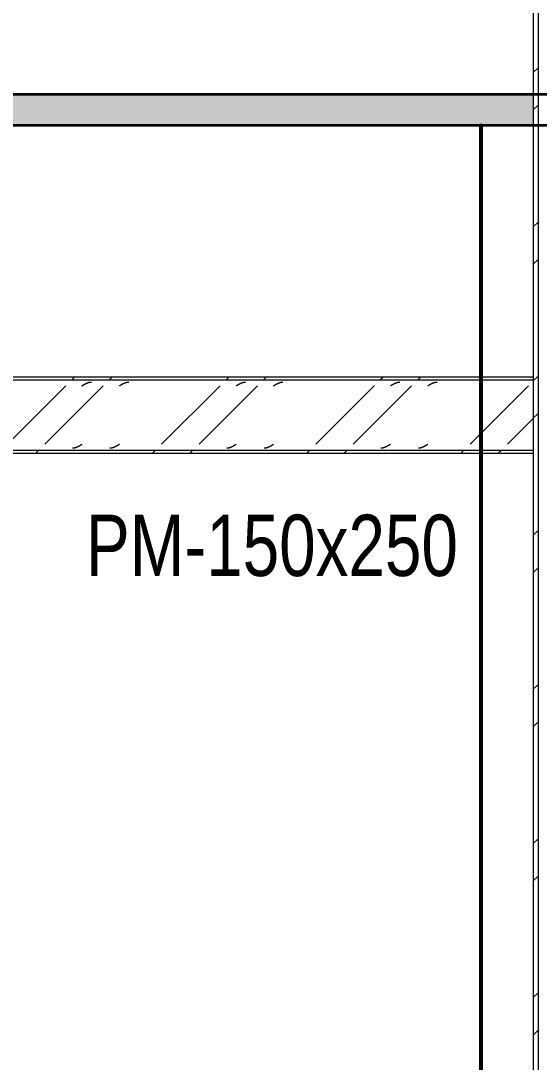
# Model space of a CAD drawing. Header units: centimetres. Extents: x -6111 to 13767, y -285 to 1600.
# Drawn here: x -4945.2 to -4776.2, y 330.4 to 670.1 of the extents above; entities that cross this region are included whole.
import ezdxf

# ---------------------------------------------------------------- set-up
doc = ezdxf.new("R2010")
doc.units = ezdxf.units.CM
for name, color, linetype, lineweight in [('A-FLOR', 7, 'Continuous', 9), ('A-FLOR-PATT', 7, 'Continuous', 35), ('A-WALL', 7, 'Continuous', 9), ('A-WALL-PATT', 7, 'Continuous', 35), ('S-BEAM', 7, 'Continuous', 9), ('S-COLS', 7, 'Continuous', 9), ('S-COLS-IDEN', 7, 'Continuous', 9)]:
    doc.layers.add(name, color=color, linetype=linetype, lineweight=lineweight)
doc.styles.add('Century Gothic_2', font='GOTHIC.TTF', dxfattribs={"width": 0.8, "height": 20})
pattern_1 = [(45, (0, 0), (-25.14472, 25.14472), []), (45, (0, 38.1), (-25.14472, 25.14472), [])]

# ---------------------------------------------------------------- blocks, each defined once
blk = doc.blocks.new('PQ_RVR_ARQ-01_ZZ_ZZ_MO_T_A_rvt-1-Elevación Eje 1')
at = {"layer": 'A-FLOR-PATT', "lineweight": 9, "true_color": 0xeaeaea}
h = blk.add_hatch(color=254, dxfattribs=at)
h.paths.add_polyline_path([(-5133.84, 636.02), (-4778.08, 636.02), (-4778.08, 646.02), (-5426.34, 646.02), (-5426.34, 636.02), (-5374.6, 636.02)])
h.paths.add_polyline_path([(-5451.34, 636.02), (-5451.34, 646.02), (-5476.46, 646.02), (-5476.46, 636.02)])
h.paths.add_polyline_path([(-4677.56, 636.02), (-4677.56, 646.02), (-4753.08, 646.02), (-4753.08, 636.02)])
at = {"layer": 'A-WALL-PATT', "lineweight": 9, "true_color": 0xeaeaea}
h = blk.add_hatch(color=254, dxfattribs=at)
h.paths.add_polyline_path([(-4794.89, -35), (-4794.89, 529), (-4795.39, 529), (-4795.39, -35)])
h.paths.add_polyline_path([(-4795.39, 554), (-4794.89, 554), (-4794.89, 636.02), (-4795.39, 636.02)])
at = {"layer": 'A-FLOR', "color": 254, "lineweight": 35, "true_color": 0xcccccc}
for p, q in [((-4677.56, 646.02), (-5476.46, 646.02)), ((-5476.46, 636.02), (-4677.56, 636.02))]:
    blk.add_line(p, q, dxfattribs=at)
at = {"layer": 'A-WALL', "color": 254, "lineweight": 35, "true_color": 0xcccccc}
for p, q in [((-4795.39, 636.02), (-4795.39, -35)), ((-4794.89, 636.02), (-4795.39, 636.02)), ((-4794.89, -35), (-4794.89, 636.02))]:
    blk.add_line(p, q, dxfattribs=at)
blk = doc.blocks.new('FP_5-Elevación Eje 1')
at = {"layer": 'S-BEAM', "color": 9, "true_color": 0xc0c0c0}
for p, q in [((-4925.26, 551.02), (-4925.21, 551.05)), ((-4925.21, 551.05), (-4925.17, 551.08)), ((-4925.17, 551.08), (-4925.12, 551.11)), ((-4925.12, 551.11), (-4925.07, 551.14)), ((-4925.07, 551.14), (-4925.02, 551.17)), ((-4925.02, 551.17), (-4924.97, 551.2)), ((-4924.97, 551.2), (-4924.92, 551.23)), ((-4924.92, 551.23), (-4924.87, 551.26)), ((-4924.87, 551.26), (-4924.83, 551.29)), ((-4924.83, 551.29), (-4924.78, 551.32)), ((-4924.78, 551.32), (-4924.73, 551.35)), ((-4924.73, 551.35), (-4924.68, 551.38)), ((-4924.68, 551.38), (-4924.63, 551.41)), ((-4924.63, 551.41), (-4924.58, 551.43)), ((-4924.58, 551.43), (-4924.53, 551.46)), ((-4924.53, 551.46), (-4924.49, 551.49)), ((-4924.49, 551.49), (-4924.44, 551.52)), ((-4924.44, 551.52), (-4924.39, 551.55)), ((-4924.39, 551.55), (-4924.34, 551.57)), ((-4924.34, 551.57), (-4924.29, 551.6)), ((-4924.29, 551.6), (-4924.24, 551.63)), ((-4924.24, 551.63), (-4924.19, 551.65)), ((-4924.19, 551.65), (-4924.15, 551.68)), ((-4924.15, 551.68), (-4924.1, 551.7)), ((-4924.1, 551.7), (-4924.05, 551.73)), ((-4924.05, 551.73), (-4924, 551.75)), ((-4924, 551.75), (-4923.95, 551.78)), ((-4923.95, 551.78), (-4923.9, 551.8)), ((-4923.9, 551.8), (-4923.85, 551.82)), ((-4923.85, 551.82), (-4923.81, 551.85)), ((-4923.81, 551.85), (-4923.76, 551.87)), ((-4923.76, 551.87), (-4923.71, 551.89)), ((-4923.71, 551.89), (-4923.66, 551.91)), ((-4923.66, 551.91), (-4923.61, 551.93)), ((-4923.61, 551.93), (-4923.56, 551.95)), ((-4923.56, 551.95), (-4923.51, 551.97)), ((-4923.51, 551.97), (-4923.47, 551.99)), ((-4923.47, 551.99), (-4923.42, 552.01)), ((-4923.42, 552.01), (-4923.37, 552.02)), ((-4923.37, 552.02), (-4923.32, 552.04)), ((-4923.32, 552.04), (-4923.27, 552.06)), ((-4923.27, 552.06), (-4923.22, 552.07)), ((-4923.22, 552.07), (-4923.17, 552.09)), ((-4923.17, 552.09), (-4923.13, 552.1)), ((-4923.13, 552.1), (-4923.08, 552.12)), ((-4923.08, 552.12), (-4923.03, 552.13)), ((-4923.03, 552.13), (-4922.98, 552.14)), ((-4922.98, 552.14), (-4922.93, 552.16)), ((-4922.93, 552.16), (-4922.88, 552.17)), ((-4922.88, 552.17), (-4922.83, 552.18)), ((-4922.83, 552.18), (-4922.78, 552.19)), ((-4922.78, 552.19), (-4922.74, 552.2)), ((-4922.74, 552.2), (-4922.69, 552.2)), ((-4922.69, 552.2), (-4922.64, 552.21)), ((-4922.64, 552.21), (-4922.59, 552.22)), ((-4922.59, 552.22), (-4922.54, 552.22)), ((-4922.54, 552.22), (-4922.49, 552.23)), ((-4922.49, 552.23), (-4922.44, 552.24)), ((-4922.44, 552.24), (-4922.4, 552.24)), ((-4922.4, 552.24), (-4922.35, 552.24)), ((-4922.35, 552.24), (-4922.3, 552.25)), ((-4922.3, 552.25), (-4922.25, 552.25)), ((-4922.25, 552.25), (-4922.2, 552.25)), ((-4913.07, 551.02), (-4913.03, 551.05)), ((-4913.03, 551.05), (-4912.98, 551.08)), ((-4912.98, 551.08), (-4912.93, 551.11)), ((-4912.93, 551.11), (-4912.88, 551.14)), ((-4912.88, 551.14), (-4912.83, 551.17)), ((-4912.83, 551.17), (-4912.78, 551.2)), ((-4912.78, 551.2), (-4912.73, 551.23)), ((-4912.73, 551.23), (-4912.69, 551.26)), ((-4912.69, 551.26), (-4912.64, 551.29)), ((-4912.64, 551.29), (-4912.59, 551.32)), ((-4912.59, 551.32), (-4912.54, 551.35)), ((-4912.54, 551.35), (-4912.49, 551.38)), ((-4912.49, 551.38), (-4912.44, 551.41)), ((-4912.44, 551.41), (-4912.39, 551.43)), ((-4912.39, 551.43), (-4912.34, 551.46)), ((-4912.34, 551.46), (-4912.3, 551.49)), ((-4912.3, 551.49), (-4912.25, 551.52)), ((-4912.25, 551.52), (-4912.2, 551.55)), ((-4912.2, 551.55), (-4912.15, 551.57)), ((-4912.15, 551.57), (-4912.1, 551.6)), ((-4912.1, 551.6), (-4912.05, 551.63)), ((-4912.05, 551.63), (-4912, 551.65)), ((-4912, 551.65), (-4911.96, 551.68)), ((-4911.96, 551.68), (-4911.91, 551.7)), ((-4911.91, 551.7), (-4911.86, 551.73)), ((-4911.86, 551.73), (-4911.81, 551.75)), ((-4911.81, 551.75), (-4911.76, 551.78)), ((-4911.76, 551.78), (-4911.71, 551.8)), ((-4911.71, 551.8), (-4911.66, 551.82)), ((-4911.66, 551.82), (-4911.62, 551.85)), ((-4911.62, 551.85), (-4911.57, 551.87)), ((-4911.57, 551.87), (-4911.52, 551.89)), ((-4911.52, 551.89), (-4911.47, 551.91)), ((-4911.47, 551.91), (-4911.42, 551.93)), ((-4911.42, 551.93), (-4911.37, 551.95)), ((-4911.37, 551.95), (-4911.32, 551.97)), ((-4911.32, 551.97), (-4911.28, 551.99)), ((-4911.28, 551.99), (-4911.23, 552.01)), ((-4911.23, 552.01), (-4911.18, 552.02)), ((-4911.18, 552.02), (-4911.13, 552.04)), ((-4911.13, 552.04), (-4911.08, 552.06)), ((-4911.08, 552.06), (-4911.03, 552.07)), ((-4911.03, 552.07), (-4910.98, 552.09)), ((-4910.98, 552.09), (-4910.94, 552.1)), ((-4910.94, 552.1), (-4910.89, 552.12)), ((-4910.89, 552.12), (-4910.84, 552.13)), ((-4910.84, 552.13), (-4910.79, 552.14)), ((-4910.79, 552.14), (-4910.74, 552.16)), ((-4910.74, 552.16), (-4910.69, 552.17)), ((-4910.69, 552.17), (-4910.64, 552.18)), ((-4910.64, 552.18), (-4910.6, 552.19)), ((-4910.6, 552.19), (-4910.55, 552.2)), ((-4910.55, 552.2), (-4910.5, 552.2)), ((-4910.5, 552.2), (-4910.45, 552.21)), ((-4910.45, 552.21), (-4910.4, 552.22)), ((-4910.4, 552.22), (-4910.35, 552.22)), ((-4910.35, 552.22), (-4910.3, 552.23)), ((-4910.3, 552.23), (-4910.26, 552.24)), ((-4910.26, 552.24), (-4910.21, 552.24)), ((-4910.21, 552.24), (-4910.16, 552.24)), ((-4910.16, 552.24), (-4910.11, 552.25)), ((-4910.11, 552.25), (-4910.06, 552.25)), ((-4910.06, 552.25), (-4910.01, 552.25)), ((-4874.97, 551.02), (-4874.93, 551.05)), ((-4874.93, 551.05), (-4874.88, 551.08)), ((-4874.88, 551.08), (-4874.83, 551.11)), ((-4874.83, 551.11), (-4874.78, 551.14)), ((-4874.78, 551.14), (-4874.73, 551.17)), ((-4874.73, 551.17), (-4874.68, 551.2)), ((-4874.68, 551.2), (-4874.63, 551.23)), ((-4874.63, 551.23), (-4874.59, 551.26)), ((-4874.59, 551.26), (-4874.54, 551.29)), ((-4874.54, 551.29), (-4874.49, 551.32)), ((-4874.49, 551.32), (-4874.44, 551.35)), ((-4874.44, 551.35), (-4874.39, 551.38)), ((-4874.39, 551.38), (-4874.34, 551.41)), ((-4874.34, 551.41), (-4874.29, 551.43)), ((-4874.29, 551.43), (-4874.24, 551.46)), ((-4874.24, 551.46), (-4874.2, 551.49)), ((-4874.2, 551.49), (-4874.15, 551.52)), ((-4874.15, 551.52), (-4874.1, 551.55)), ((-4874.1, 551.55), (-4874.05, 551.57)), ((-4874.05, 551.57), (-4874, 551.6)), ((-4874, 551.6), (-4873.95, 551.63)), ((-4873.95, 551.63), (-4873.9, 551.65)), ((-4873.9, 551.65), (-4873.86, 551.68)), ((-4873.86, 551.68), (-4873.81, 551.7)), ((-4873.81, 551.7), (-4873.76, 551.73)), ((-4873.76, 551.73), (-4873.71, 551.75)), ((-4873.71, 551.75), (-4873.66, 551.78)), ((-4873.66, 551.78), (-4873.61, 551.8)), ((-4873.61, 551.8), (-4873.56, 551.82)), ((-4873.56, 551.82), (-4873.52, 551.85)), ((-4873.52, 551.85), (-4873.47, 551.87)), ((-4873.47, 551.87), (-4873.42, 551.89)), ((-4873.42, 551.89), (-4873.37, 551.91)), ((-4873.37, 551.91), (-4873.32, 551.93)), ((-4873.32, 551.93), (-4873.27, 551.95)), ((-4873.27, 551.95), (-4873.22, 551.97)), ((-4873.22, 551.97), (-4873.18, 551.99)), ((-4873.18, 551.99), (-4873.13, 552.01)), ((-4873.13, 552.01), (-4873.08, 552.02)), ((-4873.08, 552.02), (-4873.03, 552.04)), ((-4873.03, 552.04), (-4872.98, 552.06)), ((-4872.98, 552.06), (-4872.93, 552.07)), ((-4872.93, 552.07), (-4872.88, 552.09)), ((-4872.88, 552.09), (-4872.84, 552.1)), ((-4872.84, 552.1), (-4872.79, 552.12)), ((-4872.79, 552.12), (-4872.74, 552.13)), ((-4872.74, 552.13), (-4872.69, 552.14)), ((-4872.69, 552.14), (-4872.64, 552.16)), ((-4872.64, 552.16), (-4872.59, 552.17)), ((-4872.59, 552.17), (-4872.54, 552.18)), ((-4872.54, 552.18), (-4872.5, 552.19)), ((-4872.5, 552.19), (-4872.45, 552.2)), ((-4872.45, 552.2), (-4872.4, 552.2)), ((-4872.4, 552.2), (-4872.35, 552.21)), ((-4872.35, 552.21), (-4872.3, 552.22)), ((-4872.3, 552.22), (-4872.25, 552.22)), ((-4872.25, 552.22), (-4872.2, 552.23)), ((-4872.2, 552.23), (-4872.16, 552.24)), ((-4872.16, 552.24), (-4872.11, 552.24)), ((-4872.11, 552.24), (-4872.06, 552.24)), ((-4872.06, 552.24), (-4872.01, 552.25)), ((-4872.01, 552.25), (-4871.96, 552.25)), ((-4871.96, 552.25), (-4871.91, 552.25)), ((-4862.78, 551.02), (-4862.74, 551.05)), ((-4862.74, 551.05), (-4862.69, 551.08)), ((-4862.69, 551.08), (-4862.64, 551.11)), ((-4862.64, 551.11), (-4862.59, 551.14)), ((-4862.59, 551.14), (-4862.54, 551.17)), ((-4862.54, 551.17), (-4862.49, 551.2)), ((-4862.49, 551.2), (-4862.44, 551.23)), ((-4862.44, 551.23), (-4862.4, 551.26)), ((-4862.4, 551.26), (-4862.35, 551.29)), ((-4862.35, 551.29), (-4862.3, 551.32)), ((-4862.3, 551.32), (-4862.25, 551.35)), ((-4862.25, 551.35), (-4862.2, 551.38)), ((-4862.2, 551.38), (-4862.15, 551.41)), ((-4862.15, 551.41), (-4862.1, 551.43)), ((-4862.1, 551.43), (-4862.06, 551.46)), ((-4862.06, 551.46), (-4862.01, 551.49)), ((-4862.01, 551.49), (-4861.96, 551.52)), ((-4861.96, 551.52), (-4861.91, 551.55)), ((-4861.91, 551.55), (-4861.86, 551.57)), ((-4861.86, 551.57), (-4861.81, 551.6)), ((-4861.81, 551.6), (-4861.76, 551.63)), ((-4861.76, 551.63), (-4861.72, 551.65)), ((-4861.72, 551.65), (-4861.67, 551.68)), ((-4861.67, 551.68), (-4861.62, 551.7)), ((-4861.62, 551.7), (-4861.57, 551.73)), ((-4861.57, 551.73), (-4861.52, 551.75)), ((-4861.52, 551.75), (-4861.47, 551.78)), ((-4861.47, 551.78), (-4861.42, 551.8)), ((-4861.42, 551.8), (-4861.38, 551.82)), ((-4861.38, 551.82), (-4861.33, 551.85)), ((-4861.33, 551.85), (-4861.28, 551.87)), ((-4861.28, 551.87), (-4861.23, 551.89)), ((-4861.23, 551.89), (-4861.18, 551.91)), ((-4861.18, 551.91), (-4861.13, 551.93)), ((-4861.13, 551.93), (-4861.08, 551.95)), ((-4861.08, 551.95), (-4861.03, 551.97)), ((-4861.03, 551.97), (-4860.99, 551.99)), ((-4860.99, 551.99), (-4860.94, 552.01)), ((-4860.94, 552.01), (-4860.89, 552.02)), ((-4860.89, 552.02), (-4860.84, 552.04)), ((-4860.84, 552.04), (-4860.79, 552.06)), ((-4860.79, 552.06), (-4860.74, 552.07)), ((-4860.74, 552.07), (-4860.69, 552.09)), ((-4860.69, 552.09), (-4860.65, 552.1)), ((-4860.65, 552.1), (-4860.6, 552.12)), ((-4860.6, 552.12), (-4860.55, 552.13)), ((-4860.55, 552.13), (-4860.5, 552.14)), ((-4860.5, 552.14), (-4860.45, 552.16)), ((-4860.45, 552.16), (-4860.4, 552.17)), ((-4860.4, 552.17), (-4860.35, 552.18)), ((-4860.35, 552.18), (-4860.31, 552.19)), ((-4860.31, 552.19), (-4860.26, 552.2)), ((-4860.26, 552.2), (-4860.21, 552.2)), ((-4860.21, 552.2), (-4860.16, 552.21)), ((-4860.16, 552.21), (-4860.11, 552.22)), ((-4860.11, 552.22), (-4860.06, 552.22)), ((-4860.06, 552.22), (-4860.01, 552.23)), ((-4860.01, 552.23), (-4859.97, 552.24)), ((-4859.97, 552.24), (-4859.92, 552.24)), ((-4859.92, 552.24), (-4859.87, 552.24)), ((-4859.87, 552.24), (-4859.82, 552.25)), ((-4859.82, 552.25), (-4859.77, 552.25)), ((-4859.77, 552.25), (-4859.72, 552.25)), ((-4824.68, 551.02), (-4824.64, 551.05)), ((-4824.64, 551.05), (-4824.59, 551.08)), ((-4824.59, 551.08), (-4824.54, 551.11)), ((-4824.54, 551.11), (-4824.49, 551.14)), ((-4824.49, 551.14), (-4824.44, 551.17)), ((-4824.44, 551.17), (-4824.39, 551.2)), ((-4824.39, 551.2), (-4824.34, 551.23)), ((-4824.34, 551.23), (-4824.3, 551.26)), ((-4824.3, 551.26), (-4824.25, 551.29)), ((-4824.25, 551.29), (-4824.2, 551.32)), ((-4824.2, 551.32), (-4824.15, 551.35)), ((-4824.15, 551.35), (-4824.1, 551.38)), ((-4824.1, 551.38), (-4824.05, 551.41)), ((-4824.05, 551.41), (-4824, 551.43)), ((-4824, 551.43), (-4823.96, 551.46)), ((-4823.96, 551.46), (-4823.91, 551.49)), ((-4823.91, 551.49), (-4823.86, 551.52)), ((-4823.86, 551.52), (-4823.81, 551.55)), ((-4823.81, 551.55), (-4823.76, 551.57)), ((-4823.76, 551.57), (-4823.71, 551.6)), ((-4823.71, 551.6), (-4823.66, 551.63)), ((-4823.66, 551.63), (-4823.62, 551.65)), ((-4823.62, 551.65), (-4823.57, 551.68)), ((-4823.57, 551.68), (-4823.52, 551.7)), ((-4823.52, 551.7), (-4823.47, 551.73)), ((-4823.47, 551.73), (-4823.42, 551.75)), ((-4823.42, 551.75), (-4823.37, 551.78)), ((-4823.37, 551.78), (-4823.32, 551.8)), ((-4823.32, 551.8), (-4823.28, 551.82)), ((-4823.28, 551.82), (-4823.23, 551.85)), ((-4823.23, 551.85), (-4823.18, 551.87)), ((-4823.18, 551.87), (-4823.13, 551.89)), ((-4823.13, 551.89), (-4823.08, 551.91)), ((-4823.08, 551.91), (-4823.03, 551.93)), ((-4823.03, 551.93), (-4822.98, 551.95)), ((-4822.98, 551.95), (-4822.93, 551.97)), ((-4822.93, 551.97), (-4822.89, 551.99)), ((-4822.89, 551.99), (-4822.84, 552.01)), ((-4822.84, 552.01), (-4822.79, 552.02)), ((-4822.79, 552.02), (-4822.74, 552.04)), ((-4822.74, 552.04), (-4822.69, 552.06)), ((-4822.69, 552.06), (-4822.64, 552.07)), ((-4822.64, 552.07), (-4822.59, 552.09)), ((-4822.59, 552.09), (-4822.55, 552.1)), ((-4822.55, 552.1), (-4822.5, 552.12)), ((-4822.5, 552.12), (-4822.45, 552.13)), ((-4822.45, 552.13), (-4822.4, 552.14)), ((-4822.4, 552.14), (-4822.35, 552.16)), ((-4822.35, 552.16), (-4822.3, 552.17)), ((-4822.3, 552.17), (-4822.25, 552.18)), ((-4822.25, 552.18), (-4822.21, 552.19)), ((-4822.21, 552.19), (-4822.16, 552.2)), ((-4822.16, 552.2), (-4822.11, 552.2)), ((-4822.11, 552.2), (-4822.06, 552.21)), ((-4822.06, 552.21), (-4822.01, 552.22)), ((-4822.01, 552.22), (-4821.96, 552.22)), ((-4821.96, 552.22), (-4821.91, 552.23)), ((-4821.91, 552.23), (-4821.87, 552.24)), ((-4821.87, 552.24), (-4821.82, 552.24)), ((-4821.82, 552.24), (-4821.77, 552.24)), ((-4821.77, 552.24), (-4821.72, 552.25)), ((-4821.72, 552.25), (-4821.67, 552.25)), ((-4821.67, 552.25), (-4821.62, 552.25)), ((-4812.49, 551.02), (-4812.45, 551.05)), ((-4812.45, 551.05), (-4812.4, 551.08)), ((-4812.4, 551.08), (-4812.35, 551.11)), ((-4812.35, 551.11), (-4812.3, 551.14)), ((-4812.3, 551.14), (-4812.25, 551.17)), ((-4812.25, 551.17), (-4812.2, 551.2)), ((-4812.2, 551.2), (-4812.15, 551.23)), ((-4812.15, 551.23), (-4812.11, 551.26)), ((-4812.11, 551.26), (-4812.06, 551.29)), ((-4812.06, 551.29), (-4812.01, 551.32)), ((-4812.01, 551.32), (-4811.96, 551.35)), ((-4811.96, 551.35), (-4811.91, 551.38)), ((-4811.91, 551.38), (-4811.86, 551.41)), ((-4811.86, 551.41), (-4811.81, 551.43)), ((-4811.81, 551.43), (-4811.77, 551.46)), ((-4811.77, 551.46), (-4811.72, 551.49)), ((-4811.72, 551.49), (-4811.67, 551.52)), ((-4811.67, 551.52), (-4811.62, 551.55)), ((-4811.62, 551.55), (-4811.57, 551.57)), ((-4811.57, 551.57), (-4811.52, 551.6)), ((-4811.52, 551.6), (-4811.47, 551.63)), ((-4811.47, 551.63), (-4811.43, 551.65)), ((-4811.43, 551.65), (-4811.38, 551.68)), ((-4811.38, 551.68), (-4811.33, 551.7)), ((-4811.33, 551.7), (-4811.28, 551.73)), ((-4811.28, 551.73), (-4811.23, 551.75)), ((-4811.23, 551.75), (-4811.18, 551.78)), ((-4811.18, 551.78), (-4811.13, 551.8)), ((-4811.13, 551.8), (-4811.09, 551.82)), ((-4811.09, 551.82), (-4811.04, 551.85)), ((-4811.04, 551.85), (-4810.99, 551.87)), ((-4810.99, 551.87), (-4810.94, 551.89)), ((-4810.94, 551.89), (-4810.89, 551.91)), ((-4810.89, 551.91), (-4810.84, 551.93)), ((-4810.84, 551.93), (-4810.79, 551.95)), ((-4810.79, 551.95), (-4810.75, 551.97)), ((-4810.75, 551.97), (-4810.7, 551.99)), ((-4810.7, 551.99), (-4810.65, 552.01)), ((-4810.65, 552.01), (-4810.6, 552.02)), ((-4810.6, 552.02), (-4810.55, 552.04)), ((-4810.55, 552.04), (-4810.5, 552.06)), ((-4810.5, 552.06), (-4810.45, 552.07)), ((-4810.45, 552.07), (-4810.41, 552.09)), ((-4810.41, 552.09), (-4810.36, 552.1)), ((-4810.36, 552.1), (-4810.31, 552.12)), ((-4810.31, 552.12), (-4810.26, 552.13)), ((-4810.26, 552.13), (-4810.21, 552.14)), ((-4810.21, 552.14), (-4810.16, 552.16)), ((-4810.16, 552.16), (-4810.11, 552.17)), ((-4810.11, 552.17), (-4810.07, 552.18)), ((-4810.07, 552.18), (-4810.02, 552.19)), ((-4810.02, 552.19), (-4809.97, 552.2)), ((-4809.97, 552.2), (-4809.92, 552.2)), ((-4809.92, 552.2), (-4809.87, 552.21)), ((-4809.87, 552.21), (-4809.82, 552.22)), ((-4809.82, 552.22), (-4809.77, 552.22)), ((-4809.77, 552.22), (-4809.72, 552.23)), ((-4809.72, 552.23), (-4809.68, 552.24)), ((-4809.68, 552.24), (-4809.63, 552.24)), ((-4809.63, 552.24), (-4809.58, 552.24)), ((-4809.58, 552.24), (-4809.53, 552.25)), ((-4809.53, 552.25), (-4809.48, 552.25)), ((-4809.48, 552.25), (-4809.43, 552.25))]:
    blk.add_line(p, q, dxfattribs=at)
blk = doc.blocks.new('FP_6-Elevación Eje 1')
at = {"layer": 'S-BEAM', "color": 9, "true_color": 0xc0c0c0}
for p, q in [((-4928.33, 530.75), (-4928.28, 530.75)), ((-4928.28, 530.75), (-4928.23, 530.75)), ((-4928.23, 530.75), (-4928.18, 530.76)), ((-4928.18, 530.76), (-4928.13, 530.76)), ((-4928.13, 530.76), (-4928.08, 530.76)), ((-4928.08, 530.76), (-4928.03, 530.77)), ((-4928.03, 530.77), (-4927.99, 530.78)), ((-4927.99, 530.78), (-4927.94, 530.78)), ((-4927.94, 530.78), (-4927.89, 530.79)), ((-4927.89, 530.79), (-4927.84, 530.8)), ((-4927.84, 530.8), (-4927.79, 530.8)), ((-4927.79, 530.8), (-4927.74, 530.81)), ((-4927.74, 530.81), (-4927.69, 530.82)), ((-4927.69, 530.82), (-4927.64, 530.83)), ((-4927.64, 530.83), (-4927.6, 530.84)), ((-4927.6, 530.84), (-4927.55, 530.86)), ((-4927.55, 530.86), (-4927.5, 530.87)), ((-4927.5, 530.87), (-4927.45, 530.88)), ((-4927.45, 530.88), (-4927.4, 530.9)), ((-4927.4, 530.9), (-4927.35, 530.91)), ((-4927.35, 530.91), (-4927.3, 530.93)), ((-4927.3, 530.93), (-4927.26, 530.94)), ((-4927.26, 530.94), (-4927.21, 530.96)), ((-4927.21, 530.96), (-4927.16, 530.98)), ((-4927.16, 530.98), (-4927.11, 530.99)), ((-4927.11, 530.99), (-4927.06, 531.01)), ((-4927.06, 531.01), (-4927.01, 531.03)), ((-4927.01, 531.03), (-4926.96, 531.05)), ((-4926.96, 531.05), (-4926.92, 531.07)), ((-4926.92, 531.07), (-4926.87, 531.09)), ((-4926.87, 531.09), (-4926.82, 531.11)), ((-4926.82, 531.11), (-4926.77, 531.13)), ((-4926.77, 531.13), (-4926.72, 531.15)), ((-4926.72, 531.15), (-4926.67, 531.18)), ((-4926.67, 531.18), (-4926.62, 531.2)), ((-4926.62, 531.2), (-4926.58, 531.22)), ((-4926.58, 531.22), (-4926.53, 531.25)), ((-4926.53, 531.25), (-4926.48, 531.27)), ((-4926.48, 531.27), (-4926.43, 531.3)), ((-4926.43, 531.3), (-4926.38, 531.32)), ((-4926.38, 531.32), (-4926.33, 531.35)), ((-4926.33, 531.35), (-4926.28, 531.37)), ((-4926.28, 531.37), (-4926.24, 531.4)), ((-4926.24, 531.4), (-4926.19, 531.43)), ((-4926.19, 531.43), (-4926.14, 531.45)), ((-4926.14, 531.45), (-4926.09, 531.48)), ((-4926.09, 531.48), (-4926.04, 531.51)), ((-4926.04, 531.51), (-4925.99, 531.54)), ((-4925.99, 531.54), (-4925.94, 531.57)), ((-4925.94, 531.57), (-4925.9, 531.59)), ((-4925.9, 531.59), (-4925.85, 531.62)), ((-4925.85, 531.62), (-4925.8, 531.65)), ((-4925.8, 531.65), (-4925.75, 531.68)), ((-4925.75, 531.68), (-4925.7, 531.71)), ((-4925.7, 531.71), (-4925.65, 531.74)), ((-4925.65, 531.74), (-4925.6, 531.77)), ((-4925.6, 531.77), (-4925.56, 531.8)), ((-4925.56, 531.8), (-4925.51, 531.83)), ((-4925.51, 531.83), (-4925.46, 531.86)), ((-4925.46, 531.86), (-4925.41, 531.89)), ((-4925.41, 531.89), (-4925.36, 531.92)), ((-4925.36, 531.92), (-4925.31, 531.95)), ((-4925.31, 531.95), (-4925.26, 531.98)), ((-4916.14, 530.75), (-4916.09, 530.75)), ((-4916.09, 530.75), (-4916.04, 530.75)), ((-4916.04, 530.75), (-4915.99, 530.76)), ((-4915.99, 530.76), (-4915.94, 530.76)), ((-4915.94, 530.76), (-4915.89, 530.76)), ((-4915.89, 530.76), (-4915.84, 530.77)), ((-4915.84, 530.77), (-4915.8, 530.78)), ((-4915.8, 530.78), (-4915.75, 530.78)), ((-4915.75, 530.78), (-4915.7, 530.79)), ((-4915.7, 530.79), (-4915.65, 530.8)), ((-4915.65, 530.8), (-4915.6, 530.8)), ((-4915.6, 530.8), (-4915.55, 530.81)), ((-4915.55, 530.81), (-4915.5, 530.82)), ((-4915.5, 530.82), (-4915.46, 530.83)), ((-4915.46, 530.83), (-4915.41, 530.84)), ((-4915.41, 530.84), (-4915.36, 530.86)), ((-4915.36, 530.86), (-4915.31, 530.87)), ((-4915.31, 530.87), (-4915.26, 530.88)), ((-4915.26, 530.88), (-4915.21, 530.9)), ((-4915.21, 530.9), (-4915.16, 530.91)), ((-4915.16, 530.91), (-4915.12, 530.93)), ((-4915.12, 530.93), (-4915.07, 530.94)), ((-4915.07, 530.94), (-4915.02, 530.96)), ((-4915.02, 530.96), (-4914.97, 530.98)), ((-4914.97, 530.98), (-4914.92, 530.99)), ((-4914.92, 530.99), (-4914.87, 531.01)), ((-4914.87, 531.01), (-4914.82, 531.03)), ((-4914.82, 531.03), (-4914.78, 531.05)), ((-4914.78, 531.05), (-4914.73, 531.07)), ((-4914.73, 531.07), (-4914.68, 531.09)), ((-4914.68, 531.09), (-4914.63, 531.11)), ((-4914.63, 531.11), (-4914.58, 531.13)), ((-4914.58, 531.13), (-4914.53, 531.15)), ((-4914.53, 531.15), (-4914.48, 531.18)), ((-4914.48, 531.18), (-4914.43, 531.2)), ((-4914.43, 531.2), (-4914.39, 531.22)), ((-4914.39, 531.22), (-4914.34, 531.25)), ((-4914.34, 531.25), (-4914.29, 531.27)), ((-4914.29, 531.27), (-4914.24, 531.3)), ((-4914.24, 531.3), (-4914.19, 531.32)), ((-4914.19, 531.32), (-4914.14, 531.35)), ((-4914.14, 531.35), (-4914.09, 531.37)), ((-4914.09, 531.37), (-4914.05, 531.4)), ((-4914.05, 531.4), (-4914, 531.43)), ((-4914, 531.43), (-4913.95, 531.45)), ((-4913.95, 531.45), (-4913.9, 531.48)), ((-4913.9, 531.48), (-4913.85, 531.51)), ((-4913.85, 531.51), (-4913.8, 531.54)), ((-4913.8, 531.54), (-4913.75, 531.57)), ((-4913.75, 531.57), (-4913.71, 531.59)), ((-4913.71, 531.59), (-4913.66, 531.62)), ((-4913.66, 531.62), (-4913.61, 531.65)), ((-4913.61, 531.65), (-4913.56, 531.68)), ((-4913.56, 531.68), (-4913.51, 531.71)), ((-4913.51, 531.71), (-4913.46, 531.74)), ((-4913.46, 531.74), (-4913.41, 531.77)), ((-4913.41, 531.77), (-4913.37, 531.8)), ((-4913.37, 531.8), (-4913.32, 531.83)), ((-4913.32, 531.83), (-4913.27, 531.86)), ((-4913.27, 531.86), (-4913.22, 531.89)), ((-4913.22, 531.89), (-4913.17, 531.92)), ((-4913.17, 531.92), (-4913.12, 531.95)), ((-4913.12, 531.95), (-4913.07, 531.98)), ((-4878.04, 530.75), (-4877.99, 530.75)), ((-4877.99, 530.75), (-4877.94, 530.75)), ((-4877.94, 530.75), (-4877.89, 530.76)), ((-4877.89, 530.76), (-4877.84, 530.76)), ((-4877.84, 530.76), (-4877.79, 530.76)), ((-4877.79, 530.76), (-4877.74, 530.77)), ((-4877.74, 530.77), (-4877.7, 530.78)), ((-4877.7, 530.78), (-4877.65, 530.78)), ((-4877.65, 530.78), (-4877.6, 530.79)), ((-4877.6, 530.79), (-4877.55, 530.8)), ((-4877.55, 530.8), (-4877.5, 530.8)), ((-4877.5, 530.8), (-4877.45, 530.81)), ((-4877.45, 530.81), (-4877.4, 530.82)), ((-4877.4, 530.82), (-4877.36, 530.83)), ((-4877.36, 530.83), (-4877.31, 530.84)), ((-4877.31, 530.84), (-4877.26, 530.86)), ((-4877.26, 530.86), (-4877.21, 530.87)), ((-4877.21, 530.87), (-4877.16, 530.88)), ((-4877.16, 530.88), (-4877.11, 530.9)), ((-4877.11, 530.9), (-4877.06, 530.91)), ((-4877.06, 530.91), (-4877.02, 530.93)), ((-4877.02, 530.93), (-4876.97, 530.94)), ((-4876.97, 530.94), (-4876.92, 530.96)), ((-4876.92, 530.96), (-4876.87, 530.98)), ((-4876.87, 530.98), (-4876.82, 530.99)), ((-4876.82, 530.99), (-4876.77, 531.01)), ((-4876.77, 531.01), (-4876.72, 531.03)), ((-4876.72, 531.03), (-4876.68, 531.05)), ((-4876.68, 531.05), (-4876.63, 531.07)), ((-4876.63, 531.07), (-4876.58, 531.09)), ((-4876.58, 531.09), (-4876.53, 531.11)), ((-4876.53, 531.11), (-4876.48, 531.13)), ((-4876.48, 531.13), (-4876.43, 531.15)), ((-4876.43, 531.15), (-4876.38, 531.18)), ((-4876.38, 531.18), (-4876.33, 531.2)), ((-4876.33, 531.2), (-4876.29, 531.22)), ((-4876.29, 531.22), (-4876.24, 531.25)), ((-4876.24, 531.25), (-4876.19, 531.27)), ((-4876.19, 531.27), (-4876.14, 531.3)), ((-4876.14, 531.3), (-4876.09, 531.32)), ((-4876.09, 531.32), (-4876.04, 531.35)), ((-4876.04, 531.35), (-4875.99, 531.37)), ((-4875.99, 531.37), (-4875.95, 531.4)), ((-4875.95, 531.4), (-4875.9, 531.43)), ((-4875.9, 531.43), (-4875.85, 531.45)), ((-4875.85, 531.45), (-4875.8, 531.48)), ((-4875.8, 531.48), (-4875.75, 531.51)), ((-4875.75, 531.51), (-4875.7, 531.54)), ((-4875.7, 531.54), (-4875.65, 531.57)), ((-4875.65, 531.57), (-4875.61, 531.59)), ((-4875.61, 531.59), (-4875.56, 531.62)), ((-4875.56, 531.62), (-4875.51, 531.65)), ((-4875.51, 531.65), (-4875.46, 531.68)), ((-4875.46, 531.68), (-4875.41, 531.71)), ((-4875.41, 531.71), (-4875.36, 531.74)), ((-4875.36, 531.74), (-4875.31, 531.77)), ((-4875.31, 531.77), (-4875.27, 531.8)), ((-4875.27, 531.8), (-4875.22, 531.83)), ((-4875.22, 531.83), (-4875.17, 531.86)), ((-4875.17, 531.86), (-4875.12, 531.89)), ((-4875.12, 531.89), (-4875.07, 531.92)), ((-4875.07, 531.92), (-4875.02, 531.95)), ((-4875.02, 531.95), (-4874.97, 531.98)), ((-4865.85, 530.75), (-4865.8, 530.75)), ((-4865.8, 530.75), (-4865.75, 530.75)), ((-4865.75, 530.75), (-4865.7, 530.76)), ((-4865.7, 530.76), (-4865.65, 530.76)), ((-4865.65, 530.76), (-4865.6, 530.76)), ((-4865.6, 530.76), (-4865.55, 530.77)), ((-4865.55, 530.77), (-4865.51, 530.78)), ((-4865.51, 530.78), (-4865.46, 530.78)), ((-4865.46, 530.78), (-4865.41, 530.79)), ((-4865.41, 530.79), (-4865.36, 530.8)), ((-4865.36, 530.8), (-4865.31, 530.8)), ((-4865.31, 530.8), (-4865.26, 530.81)), ((-4865.26, 530.81), (-4865.21, 530.82)), ((-4865.21, 530.82), (-4865.17, 530.83)), ((-4865.17, 530.83), (-4865.12, 530.84)), ((-4865.12, 530.84), (-4865.07, 530.86)), ((-4865.07, 530.86), (-4865.02, 530.87)), ((-4865.02, 530.87), (-4864.97, 530.88)), ((-4864.97, 530.88), (-4864.92, 530.9)), ((-4864.92, 530.9), (-4864.87, 530.91)), ((-4864.87, 530.91), (-4864.83, 530.93)), ((-4864.83, 530.93), (-4864.78, 530.94)), ((-4864.78, 530.94), (-4864.73, 530.96)), ((-4864.73, 530.96), (-4864.68, 530.98)), ((-4864.68, 530.98), (-4864.63, 530.99)), ((-4864.63, 530.99), (-4864.58, 531.01)), ((-4864.58, 531.01), (-4864.53, 531.03)), ((-4864.53, 531.03), (-4864.49, 531.05)), ((-4864.49, 531.05), (-4864.44, 531.07)), ((-4864.44, 531.07), (-4864.39, 531.09)), ((-4864.39, 531.09), (-4864.34, 531.11)), ((-4864.34, 531.11), (-4864.29, 531.13)), ((-4864.29, 531.13), (-4864.24, 531.15)), ((-4864.24, 531.15), (-4864.19, 531.18)), ((-4864.19, 531.18), (-4864.15, 531.2)), ((-4864.15, 531.2), (-4864.1, 531.22)), ((-4864.1, 531.22), (-4864.05, 531.25)), ((-4864.05, 531.25), (-4864, 531.27)), ((-4864, 531.27), (-4863.95, 531.3)), ((-4863.95, 531.3), (-4863.9, 531.32)), ((-4863.9, 531.32), (-4863.85, 531.35)), ((-4863.85, 531.35), (-4863.81, 531.37)), ((-4863.81, 531.37), (-4863.76, 531.4)), ((-4863.76, 531.4), (-4863.71, 531.43)), ((-4863.71, 531.43), (-4863.66, 531.45)), ((-4863.66, 531.45), (-4863.61, 531.48)), ((-4863.61, 531.48), (-4863.56, 531.51)), ((-4863.56, 531.51), (-4863.51, 531.54)), ((-4863.51, 531.54), (-4863.47, 531.57)), ((-4863.47, 531.57), (-4863.42, 531.59)), ((-4863.42, 531.59), (-4863.37, 531.62)), ((-4863.37, 531.62), (-4863.32, 531.65)), ((-4863.32, 531.65), (-4863.27, 531.68)), ((-4863.27, 531.68), (-4863.22, 531.71)), ((-4863.22, 531.71), (-4863.17, 531.74)), ((-4863.17, 531.74), (-4863.12, 531.77)), ((-4863.12, 531.77), (-4863.08, 531.8)), ((-4863.08, 531.8), (-4863.03, 531.83)), ((-4863.03, 531.83), (-4862.98, 531.86)), ((-4862.98, 531.86), (-4862.93, 531.89)), ((-4862.93, 531.89), (-4862.88, 531.92)), ((-4862.88, 531.92), (-4862.83, 531.95)), ((-4862.83, 531.95), (-4862.78, 531.98)), ((-4827.75, 530.75), (-4827.7, 530.75)), ((-4827.7, 530.75), (-4827.65, 530.75)), ((-4827.65, 530.75), (-4827.6, 530.76)), ((-4827.6, 530.76), (-4827.55, 530.76)), ((-4827.55, 530.76), (-4827.5, 530.76)), ((-4827.5, 530.76), (-4827.45, 530.77)), ((-4827.45, 530.77), (-4827.41, 530.78)), ((-4827.41, 530.78), (-4827.36, 530.78)), ((-4827.36, 530.78), (-4827.31, 530.79)), ((-4827.31, 530.79), (-4827.26, 530.8)), ((-4827.26, 530.8), (-4827.21, 530.8)), ((-4827.21, 530.8), (-4827.16, 530.81)), ((-4827.16, 530.81), (-4827.11, 530.82)), ((-4827.11, 530.82), (-4827.07, 530.83)), ((-4827.07, 530.83), (-4827.02, 530.84)), ((-4827.02, 530.84), (-4826.97, 530.86)), ((-4826.97, 530.86), (-4826.92, 530.87)), ((-4826.92, 530.87), (-4826.87, 530.88)), ((-4826.87, 530.88), (-4826.82, 530.9)), ((-4826.82, 530.9), (-4826.77, 530.91)), ((-4826.77, 530.91), (-4826.73, 530.93)), ((-4826.73, 530.93), (-4826.68, 530.94)), ((-4826.68, 530.94), (-4826.63, 530.96)), ((-4826.63, 530.96), (-4826.58, 530.98)), ((-4826.58, 530.98), (-4826.53, 530.99)), ((-4826.53, 530.99), (-4826.48, 531.01)), ((-4826.48, 531.01), (-4826.43, 531.03)), ((-4826.43, 531.03), (-4826.39, 531.05)), ((-4826.39, 531.05), (-4826.34, 531.07)), ((-4826.34, 531.07), (-4826.29, 531.09)), ((-4826.29, 531.09), (-4826.24, 531.11)), ((-4826.24, 531.11), (-4826.19, 531.13)), ((-4826.19, 531.13), (-4826.14, 531.15)), ((-4826.14, 531.15), (-4826.09, 531.18)), ((-4826.09, 531.18), (-4826.05, 531.2)), ((-4826.05, 531.2), (-4826, 531.22)), ((-4826, 531.22), (-4825.95, 531.25)), ((-4825.95, 531.25), (-4825.9, 531.27)), ((-4825.9, 531.27), (-4825.85, 531.3)), ((-4825.85, 531.3), (-4825.8, 531.32)), ((-4825.8, 531.32), (-4825.75, 531.35)), ((-4825.75, 531.35), (-4825.71, 531.37)), ((-4825.71, 531.37), (-4825.66, 531.4)), ((-4825.66, 531.4), (-4825.61, 531.43)), ((-4825.61, 531.43), (-4825.56, 531.45)), ((-4825.56, 531.45), (-4825.51, 531.48)), ((-4825.51, 531.48), (-4825.46, 531.51)), ((-4825.46, 531.51), (-4825.41, 531.54)), ((-4825.41, 531.54), (-4825.37, 531.57)), ((-4825.37, 531.57), (-4825.32, 531.59)), ((-4825.32, 531.59), (-4825.27, 531.62)), ((-4825.27, 531.62), (-4825.22, 531.65)), ((-4825.22, 531.65), (-4825.17, 531.68)), ((-4825.17, 531.68), (-4825.12, 531.71)), ((-4825.12, 531.71), (-4825.07, 531.74)), ((-4825.07, 531.74), (-4825.02, 531.77)), ((-4825.02, 531.77), (-4824.98, 531.8)), ((-4824.98, 531.8), (-4824.93, 531.83)), ((-4824.93, 531.83), (-4824.88, 531.86)), ((-4824.88, 531.86), (-4824.83, 531.89)), ((-4824.83, 531.89), (-4824.78, 531.92)), ((-4824.78, 531.92), (-4824.73, 531.95)), ((-4824.73, 531.95), (-4824.68, 531.98)), ((-4815.56, 530.75), (-4815.51, 530.75)), ((-4815.51, 530.75), (-4815.46, 530.75)), ((-4815.46, 530.75), (-4815.41, 530.76)), ((-4815.41, 530.76), (-4815.36, 530.76)), ((-4815.36, 530.76), (-4815.31, 530.76)), ((-4815.31, 530.76), (-4815.27, 530.77)), ((-4815.27, 530.77), (-4815.22, 530.78)), ((-4815.22, 530.78), (-4815.17, 530.78)), ((-4815.17, 530.78), (-4815.12, 530.79)), ((-4815.12, 530.79), (-4815.07, 530.8)), ((-4815.07, 530.8), (-4815.02, 530.8)), ((-4815.02, 530.8), (-4814.97, 530.81)), ((-4814.97, 530.81), (-4814.93, 530.82)), ((-4814.93, 530.82), (-4814.88, 530.83)), ((-4814.88, 530.83), (-4814.83, 530.84)), ((-4814.83, 530.84), (-4814.78, 530.86)), ((-4814.78, 530.86), (-4814.73, 530.87)), ((-4814.73, 530.87), (-4814.68, 530.88)), ((-4814.68, 530.88), (-4814.63, 530.9)), ((-4814.63, 530.9), (-4814.58, 530.91)), ((-4814.58, 530.91), (-4814.54, 530.93)), ((-4814.54, 530.93), (-4814.49, 530.94)), ((-4814.49, 530.94), (-4814.44, 530.96)), ((-4814.44, 530.96), (-4814.39, 530.98)), ((-4814.39, 530.98), (-4814.34, 530.99)), ((-4814.34, 530.99), (-4814.29, 531.01)), ((-4814.29, 531.01), (-4814.24, 531.03)), ((-4814.24, 531.03), (-4814.2, 531.05)), ((-4814.2, 531.05), (-4814.15, 531.07)), ((-4814.15, 531.07), (-4814.1, 531.09)), ((-4814.1, 531.09), (-4814.05, 531.11)), ((-4814.05, 531.11), (-4814, 531.13)), ((-4814, 531.13), (-4813.95, 531.15)), ((-4813.95, 531.15), (-4813.9, 531.18)), ((-4813.9, 531.18), (-4813.86, 531.2)), ((-4813.86, 531.2), (-4813.81, 531.22)), ((-4813.81, 531.22), (-4813.76, 531.25)), ((-4813.76, 531.25), (-4813.71, 531.27)), ((-4813.71, 531.27), (-4813.66, 531.3)), ((-4813.66, 531.3), (-4813.61, 531.32)), ((-4813.61, 531.32), (-4813.56, 531.35)), ((-4813.56, 531.35), (-4813.52, 531.37)), ((-4813.52, 531.37), (-4813.47, 531.4)), ((-4813.47, 531.4), (-4813.42, 531.43)), ((-4813.42, 531.43), (-4813.37, 531.45)), ((-4813.37, 531.45), (-4813.32, 531.48)), ((-4813.32, 531.48), (-4813.27, 531.51)), ((-4813.27, 531.51), (-4813.22, 531.54)), ((-4813.22, 531.54), (-4813.18, 531.57)), ((-4813.18, 531.57), (-4813.13, 531.59)), ((-4813.13, 531.59), (-4813.08, 531.62)), ((-4813.08, 531.62), (-4813.03, 531.65)), ((-4813.03, 531.65), (-4812.98, 531.68)), ((-4812.98, 531.68), (-4812.93, 531.71)), ((-4812.93, 531.71), (-4812.88, 531.74)), ((-4812.88, 531.74), (-4812.84, 531.77)), ((-4812.84, 531.77), (-4812.79, 531.8)), ((-4812.79, 531.8), (-4812.74, 531.83)), ((-4812.74, 531.83), (-4812.69, 531.86)), ((-4812.69, 531.86), (-4812.64, 531.89)), ((-4812.64, 531.89), (-4812.59, 531.92)), ((-4812.59, 531.92), (-4812.54, 531.95)), ((-4812.54, 531.95), (-4812.5, 531.98))]:
    blk.add_line(p, q, dxfattribs=at)
blk = doc.blocks.new('M_W Shapes - 150 x 250-1747883-Elevación Eje 1')
at = {"layer": 'S-BEAM', "true_color": 0xc0c0c0}
h = blk.add_hatch(dxfattribs=at)
h.set_pattern_fill('FP_3', color=9, style=0, pattern_type=2)
h.set_pattern_definition(pattern_1)
h.paths.add_polyline_path([(-4778.08, 553), (-4778.08, 554), (-5426.34, 554), (-5426.34, 553), (-4893.08, 553)])
h = blk.add_hatch(dxfattribs=at)
h.set_pattern_fill('FP_3', color=9, style=0, pattern_type=2)
h.set_pattern_definition(pattern_1)
h.paths.add_polyline_path([(-4893.08, 531.98), (-4778.08, 531.98), (-4778.08, 551.02), (-5426.34, 551.02), (-5426.34, 531.98), (-5133.84, 531.98)])
h = blk.add_hatch(dxfattribs=at)
h.set_pattern_fill('FP_3', color=9, style=0, pattern_type=2)
h.set_pattern_definition(pattern_1)
h.paths.add_polyline_path([(-4778.08, 529), (-4778.08, 530), (-5426.34, 530), (-5426.34, 529), (-4893.08, 529)])
at = {"layer": 'S-BEAM'}
for p, q in [((-5426.34, 554), (-4778.08, 554)), ((-5426.34, 553), (-4778.08, 553)), ((-4778.08, 553), (-4778.08, 552.93)), ((-5426.34, 530), (-4778.08, 530)), ((-4778.08, 530.07), (-4778.08, 530)), ((-5426.34, 529), (-4778.08, 529))]:
    blk.add_line(p, q, dxfattribs=at)
for name in ['FP_5-Elevación Eje 1', 'FP_6-Elevación Eje 1']:
    blk.add_blockref(name, (0, 0), dxfattribs=at)

msp = doc.modelspace()

# ---------------------------------------------------------------- hatches: boundary and pattern name
at = {"layer": 'S-COLS', "true_color": 0xc0c0c0}
h = msp.add_hatch(dxfattribs=at)
h.set_pattern_fill('FP_2', color=9, style=0, pattern_type=2)
h.set_pattern_definition(pattern_1)
h.paths.add_polyline_path([(-4776.537, 46.025), (-4776.537, 955.53), (-4778.077, 955.53), (-4778.077, 46.025)])

# ---------------------------------------------------------------- linework, layer by layer
at = {"layer": 'S-COLS'}
for p, q in [((-4778.077, 955.53), (-4778.077, 46.025)), ((-4776.537, 955.53), (-4776.537, 46.025))]:
    msp.add_line(p, q, dxfattribs=at)

# ---------------------------------------------------------------- block references
at = {"lineweight": 5}
msp.add_blockref('PQ_RVR_ARQ-01_ZZ_ZZ_MO_T_A_rvt-1-Elevación Eje 1', (0, 0), dxfattribs=at)
at = {"layer": 'S-BEAM'}
msp.add_blockref('M_W Shapes - 150 x 250-1747883-Elevación Eje 1', (0, 0), dxfattribs=at)

# ---------------------------------------------------------------- texts
at = {"layer": 'S-COLS-IDEN', "insert": (-4923.968, 508.983), "char_height": 20, "width": 157.13075, "attachment_point": 1, "style": 'Century Gothic_2'}
msp.add_mtext('PM-150x250', dxfattribs=at)

doc.saveas('drawing.dxf')
